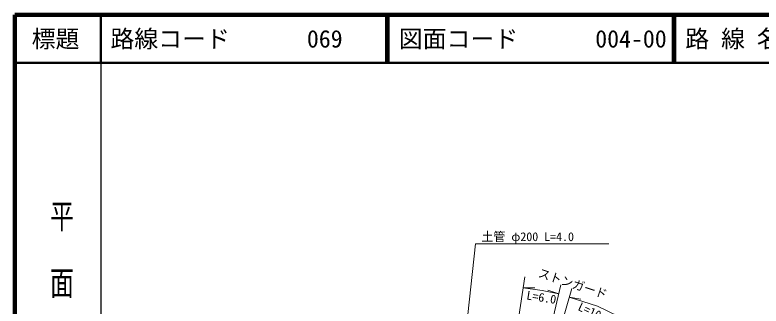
# Model space of a CAD drawing. Units: millimetres, scale not verified. Extents: x 40000 to 680000, y 20000 to 380000.
# Drawn here: x 40000 to 196248, y 319055 to 380000 of the extents above; entities that cross this region are included whole.
import ezdxf
from ezdxf.enums import TextEntityAlignment as Align

# ---------------------------------------------------------------- set-up
doc = ezdxf.new("R2010")
doc.units = ezdxf.units.MM
doc.header["$LTSCALE"] = 1000
for name, color, linetype, lineweight in [('M-STR-HTXT', 7, 'Continuous', 13), ('M-TTL', 2, 'Continuous', 140), ('M-TTL-BAND', 7, 'Continuous', 25), ('M-TTL-LINE', 7, 'Continuous', 50)]:
    doc.layers.add(name, color=color, linetype=linetype, lineweight=lineweight)
doc.layers.add('M-TTL-TXT', color=7, linetype='Continuous')
doc.styles.add('@ＭＳ ゴシック', font='')
doc.styles.add('ＭＳ ゴシック', font='')
doc.styles.get('@ＭＳ ゴシック').set_extended_font_data('@MS Gothic')
doc.styles.get('ＭＳ ゴシック').set_extended_font_data('MS Gothic')

msp = doc.modelspace()

# ---------------------------------------------------------------- linework, layer by layer
at = {"layer": 'M-STR-HTXT'}
for p, q in [((144062, 307487), (146769, 325210)), ((150554, 307388), (154338, 323502)), ((146415, 322889), (148870, 322860)), ((153892, 321600), (151560, 322404)), ((152002, 306941), (156594, 322731)), ((156070, 320930), (158487, 320499))]:
    msp.add_line(p, q, dxfattribs=at)
for points in [[(133196, 301852), (136450, 332110), (164380, 332110)], [(153892, 321600), (150389, 322282), (146415, 322889)], [(166474, 316893), (161961, 319003), (156070, 320930)]]:
    msp.add_lwpolyline(points, dxfattribs=at)
at = {"layer": 'M-TTL'}
for p, q in [((40000, 380000), (40000, 20000)), ((680000, 380000), (40000, 380000))]:
    msp.add_line(p, q, dxfattribs=at)
at = {"layer": 'M-TTL-BAND'}
msp.add_line((58000, 370000), (58000, 20000), dxfattribs=at)
at = {"layer": 'M-TTL-LINE'}
for p, q in [((58000, 380000), (58000, 370000)), ((117750, 380000), (117750, 370000)), ((118250, 380000), (118250, 370000)), ((177750, 380000), (177750, 370000)), ((178250, 380000), (178250, 370000)), ((40000, 370000), (680000, 370000))]:
    msp.add_line(p, q, dxfattribs=at)

# ---------------------------------------------------------------- texts
at = {"layer": 'M-STR-HTXT', "style": 'ＭＳ ゴシック'}
msp.add_text('土管 φ200 L=4.0', height=1833, dxfattribs=at).set_placement((137699, 332110), align=Align.BOTTOM_LEFT)
for s, rotation, p in [('ストンガード', 341.886, (149237, 324683)), ('L=6.0', 351.315, (146951, 319904)), ('L=10.0', 334.941, (157487, 317771))]:
    msp.add_text(s, height=1833, rotation=rotation, dxfattribs=at).set_placement(p, align=Align.BOTTOM_LEFT)
at = {"layer": 'M-TTL-BAND', "style": '@ＭＳ ゴシック', "width": 1.4}
msp.add_text('平  面  図', height=3666, rotation=270, dxfattribs=at).set_placement((49777, 306475), align=Align.MIDDLE_RIGHT)
at = {"layer": 'M-TTL-TXT', "style": 'ＭＳ ゴシック'}
msp.add_text('標題', height=3666, dxfattribs=at).set_placement((48500, 375000), align=Align.MIDDLE_CENTER)
for s, p in [('路線コード', (60000, 375000)), ('069', (101142, 375000)), ('図面コード', (120380, 375000)), ('004-00', (161521, 375000)), ('路 線 名', (180380, 375000))]:
    msp.add_text(s, height=3666, dxfattribs=at).set_placement(p, align=Align.MIDDLE_LEFT)

doc.saveas('drawing.dxf')
